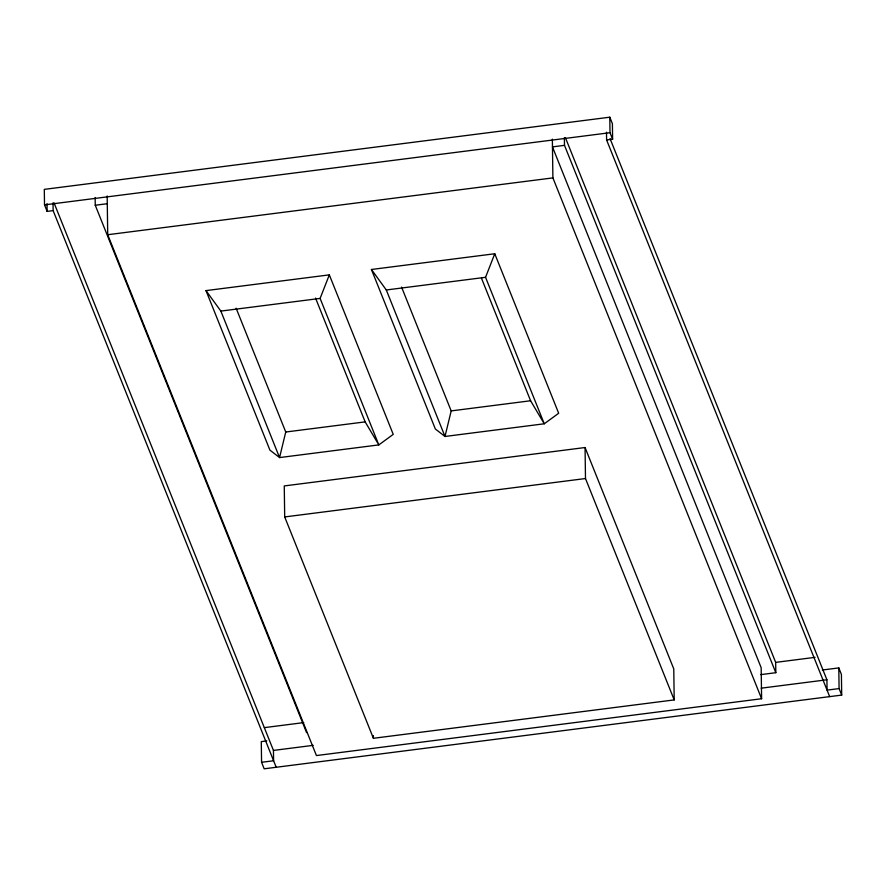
<?xml version="1.0" encoding="UTF-8"?>
<svg xmlns="http://www.w3.org/2000/svg" width="886" height="886" viewBox="0 0 886 886"><rect width="100%" height="100%" fill="white"/><g stroke="black" fill="none" stroke-linecap="round" stroke-linejoin="round"><path stroke-width="1.33" d="M236.13 308.217L285.746 432.014L279.555 457.575L378.82 444.905L393.24 434.373L329.326 274.87L205.995 290.608L269.92 450.121L279.555 457.575L220.858 311.086L205.995 290.608M401.568 287.097L451.184 410.905L444.993 436.466L544.259 423.785L558.678 413.264L494.765 253.75L371.433 269.488L435.358 429.001L444.993 436.466L386.296 289.977L371.433 269.488M315.538 298.073L365.154 421.88L378.82 444.905L320.112 298.416L329.326 274.87M481.486 278.237L530.592 400.76L544.259 423.785L485.55 277.307L494.765 253.75M606.489 132.224L606.6 139.977L612.614 139.202L612.403 123.708L609.789 117.196L44.3 189.371L44.522 204.876L47.124 211.389L53.138 210.624L276.21 767.276M44.522 204.876L610.011 132.701L612.614 139.202M95.145 197.489L95.256 205.242L107.284 203.714M760.72 674.634L775.815 672.707L564.493 145.348L552.454 146.888L761.174 667.734L761.606 698.744L316.435 755.559L107.715 234.724L107.173 195.961M107.715 234.724L552.897 177.898L761.606 698.744M220.858 311.086L320.112 298.416M386.296 289.977L485.55 277.307M285.746 432.014L365.154 421.88M451.184 410.905L530.592 400.76M585.059 447.53L284.262 485.927L284.694 516.937L373.405 738.293L674.202 699.907L673.77 668.897L585.059 447.53L585.491 478.54L674.202 699.907M284.694 516.937L585.491 478.54M264.327 727.639L303.721 722.611M565.379 137.585L775.671 662.374L815.065 657.346M266.764 740.929L261.281 741.626L261.569 762.292L264.172 768.804L841.7 695.089L841.412 674.423L838.798 667.911L822.341 670.015M54.024 202.85L273.453 750.42L313.179 745.359M761.163 688.178L826.915 679.783L827.059 690.116L839.086 688.577L841.7 695.089M261.569 762.292L273.597 760.764L273.453 750.42M610.055 138.615L826.915 679.783M606.6 139.977L829.673 696.629M95.256 205.242L306.578 732.6M838.798 667.911L839.086 688.577M775.671 662.374L775.815 672.707M609.789 117.196L610.011 132.701M564.382 137.596L564.493 145.348M552.355 139.135L552.897 177.898M373.371 735.601L373.405 738.293M53.038 202.872L53.138 210.624M47.013 203.636L47.124 211.389"/></g></svg>
